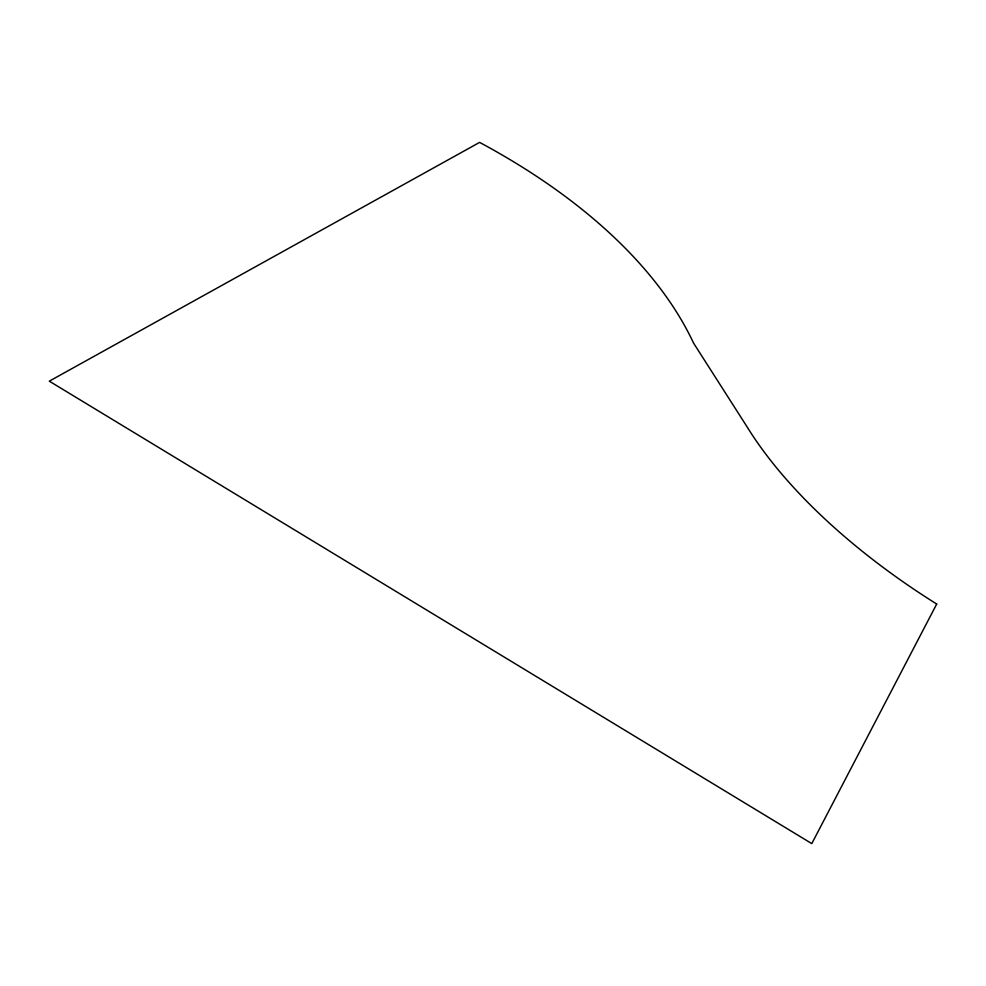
<?xml version="1.0" encoding="UTF-8"?>
<svg xmlns="http://www.w3.org/2000/svg" width="986" height="986" viewBox="0 0 986 986"><rect width="100%" height="100%" fill="white"/><g stroke="black" fill="none" stroke-linecap="round" stroke-linejoin="round"><path stroke-width="1.48" d="M936.7 604.036L811.786 843.609L49.3 381.163L479.603 142.391A589.677 325.626 9.7 0 1 693.577 343.116L747.203 427.049A388.989 179.218 28.5 0 0 936.7 604.036"/></g></svg>
